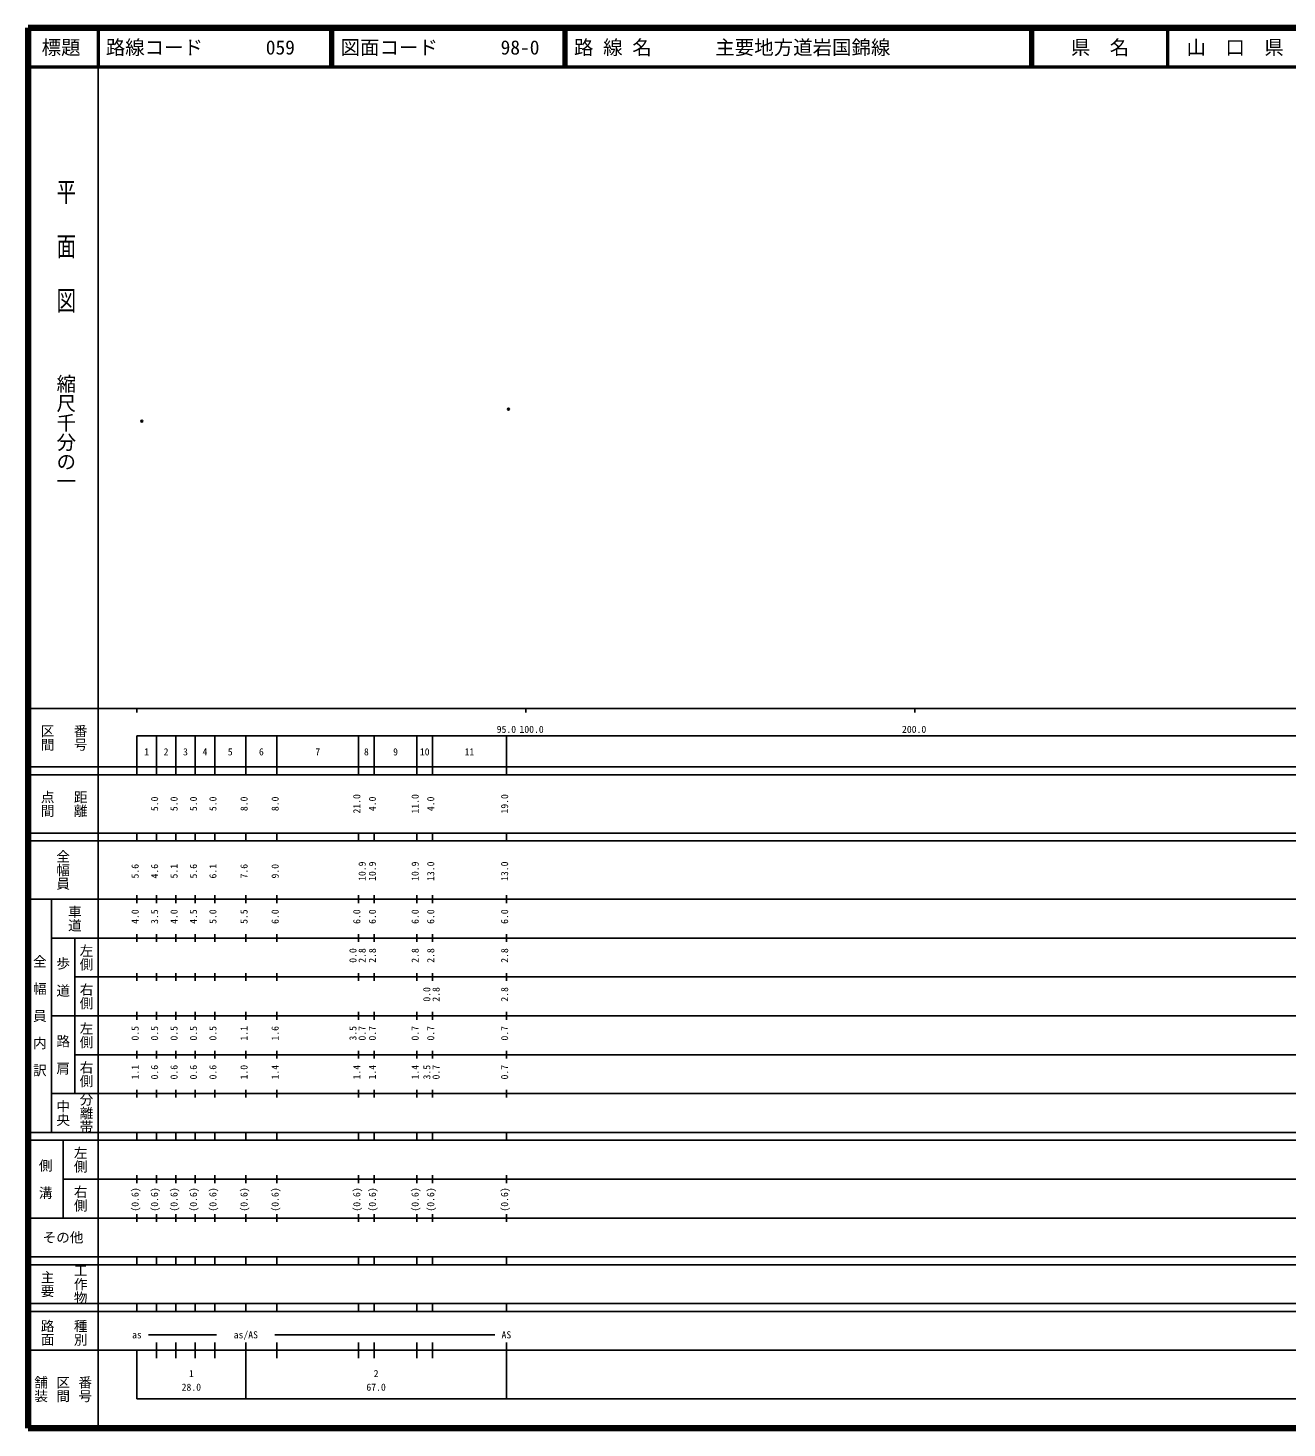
# Model space of a CAD drawing. Units: millimetres on the paper. Extents: x 40 to 680, y 20 to 380.
# Drawn here: x 40 to 363.7, y 20 to 380 of the extents above; entities that cross this region are included whole.
import ezdxf
from ezdxf.enums import TextEntityAlignment as Align

# ---------------------------------------------------------------- set-up
doc = ezdxf.new("R2010")
doc.units = ezdxf.units.MM
doc.header["$PDMODE"] = 32
doc.header["$PDSIZE"] = 0.5
doc.layers.add('M-OTRS', color=6, linetype='Continuous')
doc.layers.add('M-TTL-TXT', color=7, linetype='Continuous')
for name, color, linetype, lineweight in [('M-TTL', 2, 'Continuous', 140), ('M-TTL-BAND', 7, 'Continuous', 25), ('M-TTL-LINE', 7, 'Continuous', 50)]:
    doc.layers.add(name, color=color, linetype=linetype, lineweight=lineweight)
doc.styles.add('@ＭＳ ゴシック', font='')
doc.styles.add('ＭＳ ゴシック', font='')
doc.styles.get('@ＭＳ ゴシック').set_extended_font_data('@MS Gothic')
doc.styles.get('ＭＳ ゴシック').set_extended_font_data('MS Gothic')

msp = doc.modelspace()

# ---------------------------------------------------------------- linework, layer by layer
at = {"layer": 'M-OTRS'}
for p in [(163.535, 281.975), (69.249, 278.91)]:
    msp.add_point(p, dxfattribs=at)
at = {"layer": 'M-TTL'}
for p, q in [((40, 380), (40, 20)), ((680, 380), (40, 380)), ((40, 20), (680, 20))]:
    msp.add_line(p, q, dxfattribs=at)
at = {"layer": 'M-TTL-BAND'}
for p, q in [((58, 370), (58, 20)), ((40, 205), (579, 205)), ((68, 205), (68, 204)), ((168, 205), (168, 204)), ((268, 205), (268, 204)), ((68, 198), (579, 198)), ((68, 198), (68, 188)), ((73, 188), (73, 198)), ((78, 188), (78, 198)), ((83, 188), (83, 198)), ((88, 188), (88, 198)), ((96, 188), (96, 198)), ((104, 188), (104, 198)), ((125, 188), (125, 198)), ((129, 188), (129, 198)), ((140, 188), (140, 198)), ((144, 188), (144, 198)), ((163, 188), (163, 198)), ((40, 190), (579, 190)), ((40, 188), (579, 188)), ((40, 173), (579, 173)), ((68, 171), (68, 173)), ((73, 171), (73, 173)), ((78, 171), (78, 173)), ((83, 171), (83, 173)), ((88, 171), (88, 173)), ((96, 171), (96, 173)), ((104, 171), (104, 173)), ((125, 171), (125, 173)), ((129, 171), (129, 173)), ((140, 171), (140, 173)), ((144, 171), (144, 173)), ((163, 171), (163, 173)), ((40, 171), (579, 171)), ((40, 156), (579, 156)), ((46, 96), (46, 156)), ((68, 155), (68, 157)), ((73, 155), (73, 157)), ((78, 155), (78, 157)), ((83, 155), (83, 157)), ((88, 155), (88, 157)), ((96, 155), (96, 157)), ((104, 155), (104, 157)), ((125, 155), (125, 157)), ((129, 155), (129, 157)), ((140, 155), (140, 157)), ((144, 155), (144, 157)), ((163, 155), (163, 157)), ((46, 146), (579, 146)), ((52, 146), (52, 106)), ((68, 145), (68, 147)), ((73, 145), (73, 147)), ((78, 145), (78, 147)), ((83, 145), (83, 147)), ((88, 145), (88, 147)), ((96, 145), (96, 147)), ((104, 145), (104, 147)), ((125, 145), (125, 147)), ((129, 145), (129, 147)), ((140, 145), (140, 147)), ((144, 145), (144, 147)), ((163, 145), (163, 147)), ((68, 135), (68, 137)), ((73, 135), (73, 137)), ((78, 135), (78, 137)), ((83, 135), (83, 137)), ((88, 135), (88, 137)), ((96, 135), (96, 137)), ((104, 135), (104, 137)), ((125, 135), (125, 137)), ((129, 135), (129, 137)), ((140, 135), (140, 137)), ((144, 135), (144, 137)), ((163, 135), (163, 137)), ((52, 136), (579, 136)), ((46, 126), (579, 126)), ((68, 125), (68, 127)), ((73, 125), (73, 127)), ((78, 125), (78, 127)), ((83, 125), (83, 127)), ((88, 125), (88, 127)), ((96, 125), (96, 127)), ((104, 125), (104, 127)), ((125, 125), (125, 127)), ((129, 125), (129, 127)), ((140, 125), (140, 127)), ((144, 125), (144, 127)), ((163, 125), (163, 127)), ((52, 116), (579, 116)), ((68, 115), (68, 117)), ((73, 115), (73, 117)), ((78, 115), (78, 117)), ((83, 115), (83, 117)), ((88, 115), (88, 117)), ((96, 115), (96, 117)), ((104, 115), (104, 117)), ((125, 115), (125, 117)), ((129, 115), (129, 117)), ((140, 115), (140, 117)), ((144, 115), (144, 117)), ((163, 115), (163, 117)), ((46, 106), (579, 106)), ((68, 105), (68, 107)), ((73, 105), (73, 107)), ((78, 105), (78, 107)), ((83, 105), (83, 107)), ((88, 105), (88, 107)), ((96, 105), (96, 107)), ((104, 105), (104, 107)), ((125, 105), (125, 107)), ((129, 105), (129, 107)), ((140, 105), (140, 107)), ((144, 105), (144, 107)), ((163, 105), (163, 107)), ((40, 96), (579, 96)), ((40, 94), (579, 94)), ((49, 94), (49, 74)), ((68, 94), (68, 96)), ((73, 94), (73, 96)), ((78, 94), (78, 96)), ((83, 94), (83, 96)), ((88, 94), (88, 96)), ((96, 94), (96, 96)), ((104, 94), (104, 96)), ((125, 94), (125, 96)), ((129, 94), (129, 96)), ((140, 94), (140, 96)), ((144, 94), (144, 96)), ((163, 94), (163, 96)), ((49, 84), (579, 84)), ((68, 83), (68, 85)), ((73, 83), (73, 85)), ((78, 83), (78, 85)), ((83, 83), (83, 85)), ((88, 83), (88, 85)), ((96, 83), (96, 85)), ((104, 83), (104, 85)), ((125, 83), (125, 85)), ((129, 83), (129, 85)), ((140, 83), (140, 85)), ((144, 83), (144, 85)), ((163, 83), (163, 85)), ((40, 74), (579, 74)), ((68, 73), (68, 75)), ((73, 73), (73, 75)), ((78, 73), (78, 75)), ((83, 73), (83, 75)), ((88, 73), (88, 75)), ((96, 73), (96, 75)), ((104, 73), (104, 75)), ((125, 73), (125, 75)), ((129, 73), (129, 75)), ((140, 73), (140, 75)), ((144, 73), (144, 75)), ((163, 73), (163, 75)), ((40, 64), (579, 64)), ((40, 62), (579, 62)), ((68, 62), (68, 64)), ((73, 62), (73, 64)), ((78, 62), (78, 64)), ((83, 62), (83, 64)), ((88, 62), (88, 64)), ((96, 62), (96, 64)), ((104, 62), (104, 64)), ((125, 62), (125, 64)), ((129, 62), (129, 64)), ((140, 62), (140, 64)), ((144, 62), (144, 64)), ((163, 62), (163, 64)), ((40, 52), (579, 52)), ((68, 50), (68, 52)), ((73, 50), (73, 52)), ((78, 50), (78, 52)), ((83, 50), (83, 52)), ((88, 50), (88, 52)), ((96, 50), (96, 52)), ((104, 50), (104, 52)), ((125, 50), (125, 52)), ((129, 50), (129, 52)), ((140, 50), (140, 52)), ((144, 50), (144, 52)), ((163, 50), (163, 52)), ((40, 50), (579, 50)), ((71, 44), (88.5, 44)), ((103.5, 44), (160, 44)), ((40, 40), (579, 40)), ((68, 40), (68, 27.5)), ((73, 38), (73, 42)), ((78, 38), (78, 42)), ((83, 38), (83, 42)), ((88, 38), (88, 42)), ((96, 27.5), (96, 42)), ((104, 38), (104, 42)), ((125, 38), (125, 42)), ((129, 38), (129, 42)), ((140, 38), (140, 42)), ((144, 38), (144, 42)), ((163, 27.5), (163, 42)), ((68, 27.5), (579, 27.5))]:
    msp.add_line(p, q, dxfattribs=at)
at = {"layer": 'M-TTL-LINE'}
for p, q in [((58, 380), (58, 370)), ((117.75, 380), (117.75, 370)), ((118.25, 380), (118.25, 370)), ((177.75, 380), (177.75, 370)), ((178.25, 380), (178.25, 370)), ((297.75, 380), (297.75, 370)), ((298.25, 380), (298.25, 370)), ((333, 380), (333, 370)), ((40, 370), (680, 370))]:
    msp.add_line(p, q, dxfattribs=at)

# ---------------------------------------------------------------- texts
at = {"layer": 'M-TTL-BAND', "style": '@ＭＳ ゴシック', "width": 1.4}
msp.add_text('平  面  図', height=3.666, rotation=270, dxfattribs=at).set_placement((49.777, 306.475), align=Align.MIDDLE_RIGHT)
at = {"layer": 'M-TTL-BAND', "style": '@ＭＳ ゴシック'}
msp.add_text('縮尺千分の一', height=3.666, rotation=270, dxfattribs=at).set_placement((49.777, 261.03), align=Align.MIDDLE_RIGHT)
for s, p in [('区間', (45, 197.5)), ('番号', (53.5, 197.5)), ('点間', (45, 180.5)), ('距離', (53.5, 180.5)), ('全幅員', (49, 163.5)), ('車道', (52, 151)), ('左側', (55, 141)), ('全\u3000幅\u3000員\u3000内\u3000訳', (43, 126)), ('歩\u3000道', (49, 136)), ('右側', (55, 131)), ('左側', (55, 121)), ('路\u3000肩', (49, 116)), ('右側', (55, 111)), ('分離帯', (55, 101)), ('中央', (49, 101)), ('左側', (53.5, 89)), ('側\u3000溝', (44.5, 84)), ('右側', (53.5, 79)), ('工作物', (53.5, 57)), ('主要', (45, 57)), ('路面', (45, 44.5)), ('種別', (53.5, 44.5)), ('舗装', (43.333, 30)), ('区間', (49, 30)), ('番号', (54.667, 30))]:
    msp.add_text(s, height=2.566, rotation=270, dxfattribs=at).set_placement(p, align=Align.MIDDLE_CENTER)
at = {"layer": 'M-TTL-BAND', "style": 'ＭＳ ゴシック'}
for s, p in [('95.0', (163, 198.195)), ('100.0', (169.478, 198.195)), ('200.0', (267.844, 198.195)), ('1', (70.5, 192.405)), ('2', (75.5, 192.405)), ('3', (80.5, 192.405)), ('4', (85.5, 192.405)), ('5', (92, 192.405)), ('6', (100, 192.405)), ('7', (114.5, 192.405)), ('8', (127, 192.405)), ('9', (134.5, 192.405)), ('10', (142, 192.405)), ('11', (153.5, 192.405)), ('as', (68, 42.5)), ('as/AS', (96, 42.5)), ('AS', (163, 42.5)), ('1', (82, 32.523)), ('2', (129.5, 32.523)), ('28.0', (82, 29.033)), ('67.0', (129.5, 29.033))]:
    msp.add_text(s, height=1.833, dxfattribs=at).set_placement(p, align=Align.BOTTOM_CENTER)
for s, p in [('5.0', (74, 180.5)), ('5.0', (79, 180.5)), ('5.0', (84, 180.5)), ('5.0', (89, 180.5)), ('8.0', (97, 180.5)), ('8.0', (105, 180.5)), ('21.0', (126, 180.5)), ('4.0', (130, 180.5)), ('11.0', (141, 180.5)), ('4.0', (145, 180.5)), ('19.0', (164, 180.5)), ('5.6', (69, 163.174)), ('4.6', (74, 163.174)), ('5.1', (79, 163.174)), ('5.6', (84, 163.174)), ('6.1', (89, 163.174)), ('7.6', (97, 163.174)), ('9.0', (105, 163.174)), ('10.9', (127.37, 163.174)), ('10.9', (130, 163.174)), ('10.9', (141, 163.174)), ('13.0', (145, 163.174)), ('13.0', (164, 163.174)), ('4.0', (69, 151.5)), ('3.5', (74, 151.5)), ('4.0', (79, 151.5)), ('4.5', (84, 151.5)), ('5.0', (89, 151.5)), ('5.5', (97, 151.5)), ('6.0', (105, 151.5)), ('6.0', (126, 151.5)), ('6.0', (130, 151.5)), ('6.0', (141, 151.5)), ('6.0', (145, 151.5)), ('6.0', (164, 151.5)), ('0.0', (125, 141.5)), ('2.8', (127.37, 141.5)), ('2.8', (130, 141.5)), ('2.8', (141, 141.5)), ('2.8', (145, 141.5)), ('2.8', (164, 141.5)), ('0.0', (144, 131.5)), ('2.8', (146.37, 131.5)), ('2.8', (164, 131.5)), ('0.5', (69, 121.5)), ('0.5', (74, 121.5)), ('0.5', (79, 121.5)), ('0.5', (84, 121.5)), ('0.5', (89, 121.5)), ('1.1', (97, 121.5)), ('1.6', (105, 121.5)), ('3.5', (125, 121.5)), ('0.7', (127.37, 121.5)), ('0.7', (130, 121.5)), ('0.7', (141, 121.5)), ('0.7', (145, 121.5)), ('0.7', (164, 121.5)), ('1.1', (69, 111.5)), ('0.6', (74, 111.5)), ('0.6', (79, 111.5)), ('0.6', (84, 111.5)), ('0.6', (89, 111.5)), ('1.0', (97, 111.5)), ('1.4', (105, 111.5)), ('1.4', (126, 111.5)), ('1.4', (130, 111.5)), ('1.4', (141, 111.5)), ('3.5', (144, 111.5)), ('0.7', (146.37, 111.5)), ('0.7', (164, 111.5)), ('(0.6)', (69, 78.764)), ('(0.6)', (74, 78.764)), ('(0.6)', (79, 78.764)), ('(0.6)', (84, 78.764)), ('(0.6)', (89, 78.764)), ('(0.6)', (97, 78.764)), ('(0.6)', (105, 78.764)), ('(0.6)', (126, 78.764)), ('(0.6)', (130, 78.764)), ('(0.6)', (141, 78.764)), ('(0.6)', (145, 78.764)), ('(0.6)', (164, 78.764))]:
    msp.add_text(s, height=1.833, rotation=90, dxfattribs=at).set_placement(p, align=Align.BOTTOM_CENTER)
msp.add_text('その他', height=2.566, dxfattribs=at).set_placement((49, 69), align=Align.MIDDLE_CENTER)
at = {"layer": 'M-TTL-TXT', "style": 'ＭＳ ゴシック'}
for s, p in [('標題', (48.5, 375)), ('県\u3000名', (315.625, 375)), ('山\u3000口\u3000県', (350.375, 375))]:
    msp.add_text(s, height=3.666, dxfattribs=at).set_placement(p, align=Align.MIDDLE_CENTER)
for s, p in [('路線コード', (60, 375)), ('059', (101.142, 375)), ('図面コード', (120.38, 375)), ('98-0', (161.521, 375)), ('路 線 名', (180.38, 375)), ('主要地方道岩国錦線', (216.734, 375))]:
    msp.add_text(s, height=3.666, dxfattribs=at).set_placement(p, align=Align.MIDDLE_LEFT)

doc.saveas('drawing.dxf')
